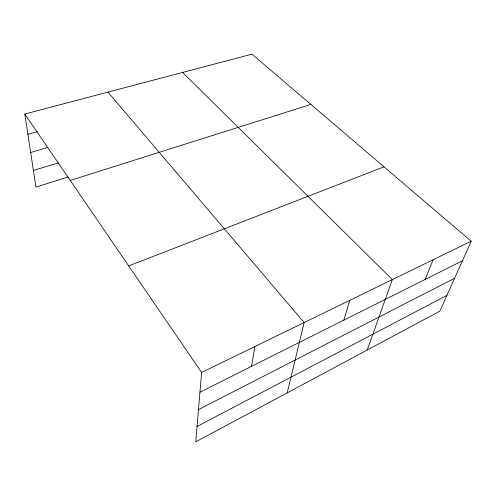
<?xml version="1.0" encoding="UTF-8"?>
<svg xmlns="http://www.w3.org/2000/svg" width="496" height="496" viewBox="0 0 496 496"><rect width="100%" height="100%" fill="white"/><g stroke="black" fill="none" stroke-linecap="round" stroke-linejoin="round"><path stroke-width="0.74" d="M24.8 114.037L201.618 372.459L195.753 441.837L439.853 311.166L471.2 241.217L251.937 54.163L24.8 114.037L35.941 187.073L68.169 176.979M251.522 366.383L254.87 346.537M287.203 392.882L304.135 322.549L107.954 92.113M343.821 320.168L349.829 300.303M367.232 350.04L392.336 279.608L182.609 72.441M425.159 279.44L433.138 259.743M197.055 426.461L446.927 295.368M198.474 409.615L454.596 278.262M199.95 392.2L462.433 260.778M201.618 372.459L471.2 241.217M128.718 265.918L384.003 166.83M70.24 180.445L310.856 104.427M33.399 170.419L58.404 162.874M30.665 152.489L47.672 147.566M27.888 134.28L37.553 131.601"/></g></svg>
